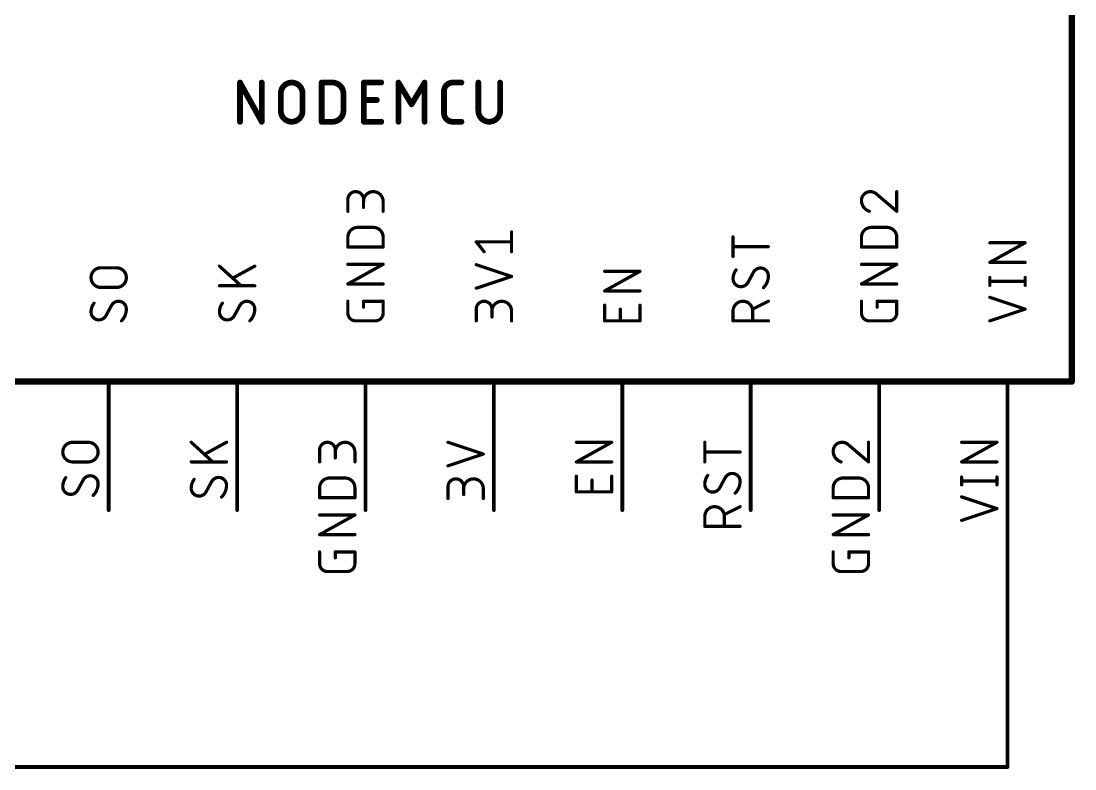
# Model space of a CAD drawing. Extents: x -165 to 95, y -26 to 154.
# Drawn here: x -33.95 to 7.75, y 35.48 to 65.06 of the extents above; entities that cross this region are included whole.
import ezdxf

# ---------------------------------------------------------------- set-up
doc = ezdxf.new("R2010")
doc.units = 0
for name, color, linetype in [('91', 94, 'CONTINUOUS'), ('94', 14, 'CONTINUOUS'), ('95', 250, 'CONTINUOUS')]:
    doc.layers.add(name, color=color, linetype=linetype)

msp = doc.modelspace()

# ---------------------------------------------------------------- linework, layer by layer
at = {"layer": '91', "const_width": 0.1524}
for points in [[(5.08, 35.56), (5.08, 45.72)], [(-55.88, 35.56), (5.08, 35.56)]]:
    msp.add_lwpolyline(points, dxfattribs=at)
at = {"layer": '91', "const_width": 0.0762}
for points in [[(5.1181, 45.72, 1), (5.0419, 45.72)], [(5.0419, 35.56, 1), (5.1181, 35.56)], [(5.08, 35.5219, 1), (5.08, 35.5981)]]:
    msp.add_lwpolyline(points, format="xyb", dxfattribs=at)
at = {"layer": '94'}
for points, const_width in [([(7.62, 50.8), (7.62, 73.66)], 0.254), ([(-25.2857, 61.0743), (-25.2857, 62.6237)], 0.2286), ([(-25.2857, 62.6237), (-24.4249, 61.0743)], 0.2286), ([(-24.4249, 61.0743), (-24.4249, 62.6237)], 0.2286), ([(-22.0552, 61.0743), (-22.0552, 62.6237)], 0.2286), ([(-22.0552, 62.6237), (-21.6249, 62.6237)], 0.2286), ([(-20.384, 61.0743), (-20.384, 62.6237)], 0.2286), ([(-20.384, 62.6237), (-19.6954, 62.6237)], 0.2286), ([(-19.0151, 61.0743), (-19.0151, 62.6237)], 0.2286), ([(-19.0151, 62.6237), (-18.4986, 61.7629)], 0.2286), ([(-18.4986, 61.7629), (-17.9821, 62.6237)], 0.2286), ([(-17.9821, 62.6237), (-17.9821, 61.0743)], 0.2286), ([(-16.8704, 62.6237), (-16.5261, 62.6237)], 0.2286), ([(-15.8549, 62.6237), (-15.8549, 61.5047)], 0.2286), ([(-14.9941, 61.5047), (-14.9941, 62.6237)], 0.2286), ([(-23.6705, 61.5047), (-23.6705, 62.1933)], 0.2286), ([(-22.8097, 62.1933), (-22.8097, 61.5047)], 0.2286), ([(-21.1945, 62.1933), (-21.1945, 61.5047)], 0.2286), ([(-17.2147, 61.4186), (-17.2147, 62.2794)], 0.2286), ([(-20.384, 61.9351), (-19.8676, 61.9351)], 0.2286), ([(-21.6249, 61.0743), (-22.0552, 61.0743)], 0.2286), ([(-19.6954, 61.0743), (-20.384, 61.0743)], 0.2286), ([(-16.5261, 61.0743), (-16.8704, 61.0743)], 0.2286), ([(-68.58, 50.8), (7.62, 50.8)], 0.254), ([(-30.48, 45.72), (-30.48, 50.8)], 0.1524), ([(-25.4, 45.72), (-25.4, 50.8)], 0.1524), ([(-20.32, 45.72), (-20.32, 50.8)], 0.1524), ([(-15.24, 45.72), (-15.24, 50.8)], 0.1524), ([(-10.16, 45.72), (-10.16, 50.8)], 0.1524), ([(-5.08, 45.72), (-5.08, 50.8)], 0.1524), ([(0, 45.72), (0, 50.8)], 0.1524), ([(5.08, 45.72), (5.08, 50.8)], 0.1524)]:
    msp.add_lwpolyline(points, dxfattribs=dict(at, const_width=const_width))
for points, const_width in [([(-25.2357, 62.6515, 1), (-25.3357, 62.5959)], 0.1143), ([(-25.2286, 62.6237, 1), (-25.3429, 62.6237)], 0.1143), ([(-24.3678, 62.6237, 1), (-24.4821, 62.6237)], 0.1143), ([(-22.8097, 62.1933, 1), (-23.6705, 62.1933)], 0.2286), ([(-21.9981, 62.6237, 1), (-22.1124, 62.6237)], 0.1143), ([(-22.0552, 62.6808, 1), (-22.0552, 62.5665)], 0.1143), ([(-21.1945, 62.1933, 0.4142), (-21.6249, 62.6237)], 0.2286), ([(-21.6249, 62.6808, 1), (-21.6249, 62.5665)], 0.1143), ([(-21.6249, 62.5665, 1), (-21.6249, 62.6808)], 0.1143), ([(-20.3269, 62.6237, 1), (-20.4412, 62.6237)], 0.1143), ([(-20.384, 62.6808, 1), (-20.384, 62.5665)], 0.1143), ([(-19.6954, 62.5665, 1), (-19.6954, 62.6808)], 0.1143), ([(-18.9661, 62.6531, 1), (-19.0641, 62.5943)], 0.1143), ([(-18.9579, 62.6237, 1), (-19.0722, 62.6237)], 0.1143), ([(-17.925, 62.6237, 1), (-18.0393, 62.6237)], 0.1143), ([(-17.9331, 62.5943, 1), (-18.0312, 62.6531)], 0.1143), ([(-16.8704, 62.6237, 0.4142), (-17.2147, 62.2794)], 0.2286), ([(-16.8704, 62.6808, 1), (-16.8704, 62.5665)], 0.1143), ([(-16.8704, 62.5666, 1), (-16.8704, 62.6809)], 0.1143), ([(-16.5261, 62.5665, 1), (-16.5261, 62.6808)], 0.1143), ([(-15.7977, 62.6237, 1), (-15.912, 62.6237)], 0.1143), ([(-14.9369, 62.6237, 1), (-15.0512, 62.6237)], 0.1143), ([(-23.6133, 62.1933, 1), (-23.7276, 62.1933)], 0.1143), ([(-23.7276, 62.1933, 1), (-23.6133, 62.1933)], 0.1143), ([(-22.7525, 62.1933, 1), (-22.8668, 62.1933)], 0.1143), ([(-22.8668, 62.1933, 1), (-22.7525, 62.1933)], 0.1143), ([(-21.1373, 62.1933, 1), (-21.2516, 62.1933)], 0.1143), ([(-21.2516, 62.1933, 1), (-21.1373, 62.1933)], 0.1143), ([(-17.1576, 62.2794, 1), (-17.2719, 62.2794)], 0.1143), ([(-17.2719, 62.2794, 1), (-17.1576, 62.2794)], 0.1143), ([(-20.384, 61.9922, 1), (-20.384, 61.8779)], 0.1143), ([(-19.8676, 61.8779, 1), (-19.8676, 61.9922)], 0.1143), ([(-18.5476, 61.7923, 1), (-18.4496, 61.7335)], 0.1143), ([(-18.5476, 61.7335, 1), (-18.4496, 61.7923)], 0.1143), ([(-23.6705, 61.5047, 1), (-22.8097, 61.5047)], 0.2286), ([(-23.6133, 61.5047, 1), (-23.7276, 61.5047)], 0.1143), ([(-23.7276, 61.5047, 1), (-23.6133, 61.5047)], 0.1143), ([(-22.7525, 61.5047, 1), (-22.8668, 61.5047)], 0.1143), ([(-22.8668, 61.5047, 1), (-22.7525, 61.5047)], 0.1143), ([(-21.6249, 61.0743, 0.4142), (-21.1945, 61.5047)], 0.2286), ([(-21.1373, 61.5047, 1), (-21.2516, 61.5047)], 0.1143), ([(-21.2516, 61.5047, 1), (-21.1373, 61.5047)], 0.1143), ([(-17.2147, 61.4186, 0.4142), (-16.8704, 61.0743)], 0.2286), ([(-17.1576, 61.4186, 1), (-17.2719, 61.4186)], 0.1143), ([(-17.2719, 61.4186, 1), (-17.1576, 61.4186)], 0.1143), ([(-15.8549, 61.5047, 1), (-14.9941, 61.5047)], 0.2286), ([(-15.7977, 61.5047, 1), (-15.912, 61.5047)], 0.1143), ([(-15.912, 61.5047, 1), (-15.7977, 61.5047)], 0.1143), ([(-14.9369, 61.5047, 1), (-15.0512, 61.5047)], 0.1143), ([(-15.0512, 61.5047, 1), (-14.9369, 61.5047)], 0.1143), ([(-25.3429, 61.0743, 1), (-25.2286, 61.0743)], 0.1143), ([(-24.4821, 61.0743, 1), (-24.3678, 61.0743)], 0.1143), ([(-24.4749, 61.0465, 1), (-24.375, 61.1021)], 0.1143), ([(-22.1124, 61.0743, 1), (-21.9981, 61.0743)], 0.1143), ([(-22.0552, 61.1315, 1), (-22.0552, 61.0172)], 0.1143), ([(-21.6249, 61.1315, 1), (-21.6249, 61.0172)], 0.1143), ([(-21.6249, 61.0172, 1), (-21.6249, 61.1315)], 0.1143), ([(-20.384, 61.1315, 1), (-20.384, 61.0172)], 0.1143), ([(-20.4412, 61.0743, 1), (-20.3269, 61.0743)], 0.1143), ([(-19.6954, 61.0172, 1), (-19.6954, 61.1315)], 0.1143), ([(-19.0722, 61.0743, 1), (-18.9579, 61.0743)], 0.1143), ([(-18.0393, 61.0743, 1), (-17.925, 61.0743)], 0.1143), ([(-16.8704, 61.1315, 1), (-16.8704, 61.0172)], 0.1143), ([(-16.8704, 61.0172, 1), (-16.8704, 61.1315)], 0.1143), ([(-16.5261, 61.0172, 1), (-16.5261, 61.1315)], 0.1143), ([(-30.4419, 50.8, 1), (-30.5181, 50.8)], 0.0762), ([(-25.3619, 50.8, 1), (-25.4381, 50.8)], 0.0762), ([(-20.2819, 50.8, 1), (-20.3581, 50.8)], 0.0762), ([(-15.2019, 50.8, 1), (-15.2781, 50.8)], 0.0762), ([(-10.1219, 50.8, 1), (-10.1981, 50.8)], 0.0762), ([(-5.0419, 50.8, 1), (-5.1181, 50.8)], 0.0762), ([(0.0381, 50.8, 1), (-0.0381, 50.8)], 0.0762), ([(5.1181, 50.8, 1), (5.0419, 50.8)], 0.0762), ([(7.62, 50.7365, 1), (7.62, 50.8635)], 0.127), ([(7.5565, 50.8, 1), (7.6835, 50.8)], 0.127), ([(-30.5181, 45.72, 1), (-30.4419, 45.72)], 0.0762), ([(-25.4381, 45.72, 1), (-25.3619, 45.72)], 0.0762), ([(-20.3581, 45.72, 1), (-20.2819, 45.72)], 0.0762), ([(-15.2781, 45.72, 1), (-15.2019, 45.72)], 0.0762), ([(-10.1981, 45.72, 1), (-10.1219, 45.72)], 0.0762), ([(-5.1181, 45.72, 1), (-5.0419, 45.72)], 0.0762), ([(-0.0381, 45.72, 1), (0.0381, 45.72)], 0.0762), ([(5.0419, 45.72, 1), (5.1181, 45.72)], 0.0762)]:
    msp.add_lwpolyline(points, format="xyb", dxfattribs=dict(at, const_width=const_width))
at = {"layer": '95'}
for points, const_width in [([(-20.3976, 58.0007, 1), (-21.0185, 58.0007)], 0.127), ([(-19.6215, 57.9231, 1), (-20.3976, 57.9231)], 0.127), ([(-0.3493, 58.3111, 0.4142), (-0.6985, 57.9619)], 0.127), ([(-0.3492, 58.3429, 1), (-0.3493, 58.2794)], 0.0635), ([(-0.0776, 58.1947, 0.2053), (-0.3493, 58.3111)], 0.127), ([(-0.3493, 58.2794, 1), (-0.3493, 58.3429)], 0.0635), ([(0.7303, 58.3111, 1), (0.6667, 58.3111)], 0.0635), ([(-20.9868, 58.0007, 1), (-21.0502, 58.0007)], 0.0635), ([(-21.0502, 58.0007, 1), (-20.9868, 58.0007)], 0.0635), ([(-20.3659, 58.0007, 1), (-20.4294, 58.0007)], 0.0635), ([(-20.4294, 58.0007, 1), (-20.3659, 58.0007)], 0.0635), ([(-20.4294, 57.9231, 1), (-20.3659, 57.9231)], 0.0635), ([(-19.5898, 57.9231, 1), (-19.6532, 57.9231)], 0.0635), ([(-19.6532, 57.9231, 1), (-19.5898, 57.9231)], 0.0635), ([(-0.6985, 57.9619, 0.3252), (-0.3881, 57.535)], 0.127), ([(-0.7303, 57.9619, 1), (-0.6667, 57.9619)], 0.0635), ([(-0.6668, 57.9619, 1), (-0.7302, 57.9619)], 0.0635), ([(-0.057, 58.2189, 1), (-0.0982, 58.1705)], 0.0635), ([(-0.1006, 58.1728, 1), (-0.0546, 58.2166)], 0.0635), ([(-21.0502, 57.535, 1), (-20.9868, 57.535)], 0.0635), ([(-20.4294, 57.6902, 1), (-20.3659, 57.6902)], 0.0635), ([(-19.6532, 57.535, 1), (-19.5898, 57.535)], 0.0635), ([(-0.3978, 57.5048, 1), (-0.3783, 57.5652)], 0.0635), ([(0.6667, 57.535, 1), (0.7303, 57.535)], 0.0635), ([(0.6779, 57.5108, 1), (0.7191, 57.5592)], 0.0635), ([(-20.6304, 56.8966, 0.4142), (-21.0185, 56.5086)], 0.127), ([(-20.6304, 56.9284, 1), (-20.6304, 56.8649)], 0.0635), ([(-20.6304, 56.8649, 1), (-20.6304, 56.9284)], 0.0635), ([(-20.0096, 56.9284, 1), (-20.0096, 56.8649)], 0.0635), ([(-19.6215, 56.5086, 0.4142), (-20.0096, 56.8966)], 0.127), ([(-20.0096, 56.8649, 1), (-20.0096, 56.9284)], 0.0635), ([(-14.5098, 56.7141, 1), (-14.5733, 56.7141)], 0.0635), ([(-0.3104, 56.8966, 0.4142), (-0.6985, 56.5086)], 0.127), ([(-0.3104, 56.9284, 1), (-0.3104, 56.8649)], 0.0635), ([(-0.3104, 56.8649, 1), (-0.3104, 56.9284)], 0.0635), ([(0.3104, 56.9284, 1), (0.3104, 56.8649)], 0.0635), ([(0.6985, 56.5086, 0.4142), (0.3104, 56.8966)], 0.127), ([(0.3104, 56.8649, 1), (0.3104, 56.9284)], 0.0635), ([(-20.9868, 56.5086, 1), (-21.0502, 56.5086)], 0.0635), ([(-21.0502, 56.5086, 1), (-20.9868, 56.5086)], 0.0635), ([(-19.5898, 56.5086, 1), (-19.6532, 56.5086)], 0.0635), ([(-19.6532, 56.5086, 1), (-19.5897, 56.5086)], 0.0635), ([(-15.9137, 56.3459, 1), (-15.9633, 56.3062)], 0.0635), ([(-15.9385, 56.3578, 1), (-15.9385, 56.2943)], 0.0635), ([(-14.5415, 56.2943, 1), (-14.5415, 56.3578)], 0.0635), ([(-5.7468, 56.5227, 1), (-5.8102, 56.5227)], 0.0635), ([(-0.6667, 56.5086, 1), (-0.7303, 56.5086)], 0.0635), ([(-0.7303, 56.5086, 1), (-0.6667, 56.5086)], 0.0635), ([(0.7303, 56.5086, 1), (0.6667, 56.5086)], 0.0635), ([(0.6668, 56.5086, 1), (0.7302, 56.5086)], 0.0635), ([(4.3815, 56.3216, 1), (4.3815, 56.2581)], 0.0635), ([(5.7939, 56.2621, 1), (5.7631, 56.3176)], 0.0635), ([(5.7785, 56.2581, 1), (5.7785, 56.3216)], 0.0635), ([(-21.0185, 56.1523, 1), (-21.0185, 56.0888)], 0.0635), ([(-21.0502, 56.1205, 1), (-20.9868, 56.1205)], 0.0635), ([(-19.6532, 56.1205, 1), (-19.5898, 56.1205)], 0.0635), ([(-19.6215, 56.0888, 1), (-19.6215, 56.1523)], 0.0635), ([(-15.6528, 55.9182, 1), (-15.6033, 55.9578)], 0.0635), ([(-14.5733, 55.938, 1), (-14.5098, 55.938)], 0.0635), ([(-5.7785, 56.1664, 1), (-5.7785, 56.1029)], 0.0635), ([(-4.3815, 56.1029, 1), (-4.3815, 56.1664)], 0.0635), ([(-0.6985, 56.1523, 1), (-0.6985, 56.0888)], 0.0635), ([(-0.7303, 56.1205, 1), (-0.6667, 56.1205)], 0.0635), ([(0.6667, 56.1205, 1), (0.7303, 56.1205)], 0.0635), ([(0.6985, 56.0888, 1), (0.6985, 56.1523)], 0.0635), ([(-21.0185, 55.4683, 1), (-21.0185, 55.4048)], 0.0635), ([(-19.6061, 55.4088, 1), (-19.6369, 55.4643)], 0.0635), ([(-19.6215, 55.4048, 1), (-19.6215, 55.4683)], 0.0635), ([(-15.9285, 55.453, 1), (-15.9485, 55.3928)], 0.0635), ([(-5.8102, 55.7466, 1), (-5.7468, 55.7466)], 0.0635), ([(-0.6985, 55.4683, 1), (-0.6985, 55.4048)], 0.0635), ([(0.7139, 55.4088, 1), (0.6831, 55.4643)], 0.0635), ([(0.6985, 55.4048, 1), (0.6985, 55.4683)], 0.0635), ([(4.3815, 55.5455, 1), (4.3815, 55.482)], 0.0635), ([(4.3661, 55.5415, 1), (4.3969, 55.4859)], 0.0635), ([(5.7785, 55.482, 1), (5.7785, 55.5455)], 0.0635), ([(-30.7904, 55.2996, 1), (-30.7904, 54.5235)], 0.127), ([(-30.7904, 55.3314, 1), (-30.7904, 55.2679)], 0.0635), ([(-30.7904, 55.2679, 1), (-30.7904, 55.3314)], 0.0635), ([(-30.1696, 55.3314, 1), (-30.1696, 55.2679)], 0.0635), ([(-30.1696, 54.5235, 1), (-30.1696, 55.2996)], 0.127), ([(-30.1696, 55.2679, 1), (-30.1696, 55.3314)], 0.0635), ([(-26.0771, 55.3892, 1), (-26.1199, 55.3423)], 0.0635), ([(-24.6863, 55.3379, 1), (-24.7167, 55.3936)], 0.0635), ([(-10.8585, 55.1918, 1), (-10.8585, 55.1283)], 0.0635), ([(-9.4461, 55.1322, 1), (-9.4769, 55.1878)], 0.0635), ([(-9.4615, 55.1283, 1), (-9.4615, 55.1918)], 0.0635), ([(-5.6621, 55.2131, 0.1623), (-5.7785, 54.8639)], 0.127), ([(-5.6367, 55.1941, 1), (-5.6875, 55.2322)], 0.0635), ([(-4.6919, 55.2907, 0.2656), (-4.9636, 55.1355)], 0.127), ([(-4.9909, 55.1516, 1), (-4.9362, 55.1194)], 0.0635), ([(-4.9357, 55.1203, 1), (-4.9915, 55.1507)], 0.0635), ([(-4.6919, 55.3225, 1), (-4.6919, 55.259)], 0.0635), ([(-4.3815, 54.9803, 0.4142), (-4.6919, 55.2907)], 0.127), ([(-4.6919, 55.259, 1), (-4.6919, 55.3225)], 0.0635), ([(-4.5755, 54.5146, 0.2), (-4.3815, 54.9803)], 0.127), ([(-4.3498, 54.9803, 1), (-4.4132, 54.9803)], 0.0635), ([(-26.0985, 54.6214, 1), (-26.0985, 54.5579)], 0.0635), ([(-25.5704, 54.928, 1), (-25.54, 54.8722)], 0.0635), ([(-25.2661, 54.5661, 1), (-25.2234, 54.6131)], 0.0635), ([(-24.7015, 54.5579, 1), (-24.7015, 54.6214)], 0.0635), ([(-21.0185, 54.6922, 1), (-21.0185, 54.6287)], 0.0635), ([(-21.0339, 54.6882, 1), (-21.0031, 54.6327)], 0.0635), ([(-19.6215, 54.6287, 1), (-19.6215, 54.6922)], 0.0635), ([(-14.5315, 54.9271, 1), (-14.5515, 54.9873)], 0.0635), ([(-14.5515, 54.9271, 1), (-14.5315, 54.9873)], 0.0635), ([(-5.7785, 54.8639, 0.4142), (-5.4681, 54.5534)], 0.127), ([(-5.7467, 54.8639, 1), (-5.8102, 54.8639)], 0.0635), ([(-5.8102, 54.8639, 1), (-5.7468, 54.8639)], 0.0635), ([(-5.4681, 54.5534, 0.2656), (-5.1964, 54.7086)], 0.127), ([(-5.2243, 54.7238, 1), (-5.1685, 54.6934)], 0.0635), ([(-5.1691, 54.6925, 1), (-5.2238, 54.7248)], 0.0635), ([(-4.4132, 54.9803, 1), (-4.3498, 54.9803)], 0.0635), ([(-0.6985, 54.6922, 1), (-0.6985, 54.6287)], 0.0635), ([(-0.7139, 54.6882, 1), (-0.6831, 54.6327)], 0.0635), ([(0.6985, 54.6287, 1), (0.6985, 54.6922)], 0.0635), ([(4.3815, 54.7928, 1), (4.3815, 54.7293)], 0.0635), ([(4.4132, 54.9163, 1), (4.3498, 54.9163)], 0.0635), ([(4.3498, 54.6058, 1), (4.4132, 54.6058)], 0.0635), ([(5.8102, 54.9163, 1), (5.7468, 54.9163)], 0.0635), ([(5.7468, 54.6058, 1), (5.8102, 54.6058)], 0.0635), ([(5.7785, 54.7293, 1), (5.7785, 54.7928)], 0.0635), ([(-30.7904, 54.5553, 1), (-30.7904, 54.4918)], 0.0635), ([(-30.7904, 54.4918, 1), (-30.7904, 54.5553)], 0.0635), ([(-30.1696, 54.5553, 1), (-30.1696, 54.4918)], 0.0635), ([(-30.1696, 54.4918, 1), (-30.1696, 54.5553)], 0.0635), ([(-15.9485, 54.5217, 1), (-15.9285, 54.4614)], 0.0635), ([(-10.8585, 54.4156, 1), (-10.8585, 54.3521)], 0.0635), ([(-10.8739, 54.4116, 1), (-10.8431, 54.3561)], 0.0635), ([(-9.4615, 54.3521, 1), (-9.4615, 54.4156)], 0.0635), ([(-5.4681, 54.5852, 1), (-5.4681, 54.5217)], 0.0635), ([(-5.4681, 54.5217, 1), (-5.4681, 54.5852)], 0.0635), ([(-4.5979, 54.5372, 1), (-4.5532, 54.4921)], 0.0635), ([(-31.0621, 53.8988, 0.1623), (-31.1785, 53.5496)], 0.127), ([(-31.0367, 53.8798, 1), (-31.0875, 53.9178)], 0.0635), ([(-30.0919, 53.9764, 0.2656), (-30.3636, 53.8212)], 0.127), ([(-30.3909, 53.8373, 1), (-30.3362, 53.8051)], 0.0635), ([(-30.3357, 53.806, 1), (-30.3915, 53.8364)], 0.0635), ([(-30.0919, 54.0082, 1), (-30.0919, 53.9447)], 0.0635), ([(-29.7815, 53.666, 0.4142), (-30.0919, 53.9764)], 0.127), ([(-30.0919, 53.9447, 1), (-30.0919, 54.0082)], 0.0635), ([(-25.9821, 53.8988, 0.1623), (-26.0985, 53.5496)], 0.127), ([(-25.9567, 53.8798, 1), (-26.0075, 53.9178)], 0.0635), ([(-25.0119, 53.9764, 0.2656), (-25.2836, 53.8212)], 0.127), ([(-25.3109, 53.8373, 1), (-25.2562, 53.8051)], 0.0635), ([(-25.2557, 53.806, 1), (-25.3115, 53.8364)], 0.0635), ([(-25.0119, 54.0082, 1), (-25.0119, 53.9447)], 0.0635), ([(-24.7015, 53.666, 0.4142), (-25.0119, 53.9764)], 0.127), ([(-25.0119, 53.9447, 1), (-25.0119, 54.0082)], 0.0635), ([(-20.9868, 53.9764, 1), (-21.0502, 53.9764)], 0.0635), ([(-20.3976, 54.0082, 1), (-20.3976, 53.9447)], 0.0635), ([(-20.3659, 53.9764, 1), (-20.4294, 53.9764)], 0.0635), ([(-19.5898, 53.9764, 1), (-19.6532, 53.9764)], 0.0635), ([(-19.6215, 53.9447, 1), (-19.6215, 54.0082)], 0.0635), ([(-15.3176, 53.666, 1), (-15.9385, 53.666)], 0.127), ([(-14.5415, 53.5884, 1), (-15.3176, 53.5884)], 0.127), ([(-10.8268, 53.8212, 1), (-10.8903, 53.8212)], 0.0635), ([(-9.4298, 53.8212, 1), (-9.4933, 53.8212)], 0.0635), ([(-5.0024, 53.5884, 1), (-5.7785, 53.5884)], 0.127), ([(-4.3673, 53.948, 1), (-4.3957, 54.0048)], 0.0635), ([(-0.6667, 53.9764, 1), (-0.7303, 53.9764)], 0.0635), ([(-0.0776, 54.0082, 1), (-0.0776, 53.9447)], 0.0635), ([(-0.0459, 53.9764, 1), (-0.1094, 53.9764)], 0.0635), ([(0.7303, 53.9764, 1), (0.6667, 53.9764)], 0.0635), ([(0.6985, 53.9447, 1), (0.6985, 54.0082)], 0.0635), ([(4.3915, 54.1618, 1), (4.3715, 54.1015)], 0.0635), ([(-31.1785, 53.5496, 0.4142), (-30.8681, 53.2391)], 0.127), ([(-31.2102, 53.5496, 1), (-31.1468, 53.5495)], 0.0635), ([(-31.1467, 53.5495, 1), (-31.2102, 53.5496)], 0.0635), ([(-30.8681, 53.2391, 0.2656), (-30.5964, 53.3943)], 0.127), ([(-30.6243, 53.4095, 1), (-30.5685, 53.3791)], 0.0635), ([(-30.5691, 53.3782, 1), (-30.6238, 53.4104)], 0.0635), ([(-29.9755, 53.2003, 0.2), (-29.7815, 53.666)], 0.127), ([(-29.8133, 53.666, 1), (-29.7498, 53.666)], 0.0635), ([(-29.7498, 53.666, 1), (-29.8132, 53.666)], 0.0635), ([(-26.0985, 53.5496, 0.4142), (-25.7881, 53.2391)], 0.127), ([(-26.1302, 53.5496, 1), (-26.0668, 53.5495)], 0.0635), ([(-26.0667, 53.5495, 1), (-26.1302, 53.5496)], 0.0635), ([(-25.7881, 53.2391, 0.2656), (-25.5164, 53.3943)], 0.127), ([(-25.5443, 53.4095, 1), (-25.4885, 53.3791)], 0.0635), ([(-25.4891, 53.3782, 1), (-25.5438, 53.4104)], 0.0635), ([(-24.8955, 53.2003, 0.2), (-24.7015, 53.666)], 0.127), ([(-24.7333, 53.666, 1), (-24.6698, 53.666)], 0.0635), ([(-24.6698, 53.666, 1), (-24.7332, 53.666)], 0.0635), ([(-21.0185, 53.5107, 0.4142), (-20.7081, 53.2003)], 0.127), ([(-20.9868, 53.5107, 1), (-21.0502, 53.5107)], 0.0635), ([(-21.0502, 53.5107, 1), (-20.9868, 53.5107)], 0.0635), ([(-20.4294, 53.7436, 1), (-20.3659, 53.7436)], 0.0635), ([(-19.9319, 53.2003, 0.4142), (-19.6215, 53.5107)], 0.127), ([(-19.5898, 53.5107, 1), (-19.6532, 53.5107)], 0.0635), ([(-19.6532, 53.5107, 1), (-19.5898, 53.5107)], 0.0635), ([(-15.9068, 53.666, 1), (-15.9703, 53.666)], 0.0635), ([(-15.9703, 53.666, 1), (-15.9068, 53.666)], 0.0635), ([(-15.2859, 53.666, 1), (-15.3494, 53.666)], 0.0635), ([(-15.3494, 53.666, 1), (-15.2859, 53.666)], 0.0635), ([(-15.3494, 53.5884, 1), (-15.2859, 53.5884)], 0.0635), ([(-15.3494, 53.3555, 1), (-15.2859, 53.3555)], 0.0635), ([(-14.5098, 53.5884, 1), (-14.5733, 53.5884)], 0.0635), ([(-14.5733, 53.5884, 1), (-14.5098, 53.5884)], 0.0635), ([(-10.2059, 53.666, 1), (-10.2694, 53.666)], 0.0635), ([(-5.7468, 53.5884, 1), (-5.8102, 53.5884)], 0.0635), ([(-5.8102, 53.5884, 1), (-5.7468, 53.5884)], 0.0635), ([(-5.0166, 53.6944, 1), (-4.9882, 53.6376)], 0.0635), ([(-4.9706, 53.5884, 1), (-5.0341, 53.5884)], 0.0635), ([(-5.0341, 53.5884, 1), (-4.9706, 53.5884)], 0.0635), ([(-0.6985, 53.5107, 0.4142), (-0.3881, 53.2003)], 0.127), ([(-0.7303, 53.5107, 1), (-0.6667, 53.5107)], 0.0635), ([(-0.6668, 53.5107, 1), (-0.7302, 53.5107)], 0.0635), ([(-0.1094, 53.7436, 1), (-0.0459, 53.7436)], 0.0635), ([(0.3881, 53.2003, 0.4142), (0.6985, 53.5107)], 0.127), ([(0.7303, 53.5107, 1), (0.6667, 53.5107)], 0.0635), ([(0.6667, 53.5107, 1), (0.7303, 53.5107)], 0.0635), ([(5.7885, 53.6358, 1), (5.7685, 53.6961)], 0.0635), ([(5.7685, 53.6358, 1), (5.7885, 53.6961)], 0.0635), ([(-30.8681, 53.2709, 1), (-30.8681, 53.2074)], 0.0635), ([(-30.8681, 53.2074, 1), (-30.8681, 53.2709)], 0.0635), ([(-29.9979, 53.2228, 1), (-29.9532, 53.1778)], 0.0635), ([(-25.7881, 53.2709, 1), (-25.7881, 53.2074)], 0.0635), ([(-25.7881, 53.2074, 1), (-25.7881, 53.2709)], 0.0635), ([(-24.9179, 53.2228, 1), (-24.8732, 53.1778)], 0.0635), ([(-20.7081, 53.2321, 1), (-20.7081, 53.1686)], 0.0635), ([(-20.7081, 53.1686, 1), (-20.7081, 53.2321)], 0.0635), ([(-19.9319, 53.2321, 1), (-19.9319, 53.1686)], 0.0635), ([(-19.9319, 53.1686, 1), (-19.9319, 53.2321)], 0.0635), ([(-15.9703, 53.2003, 1), (-15.9068, 53.2003)], 0.0635), ([(-14.5733, 53.2003, 1), (-14.5098, 53.2003)], 0.0635), ([(-10.8903, 53.2003, 1), (-10.8268, 53.2003)], 0.0635), ([(-10.8585, 53.2321, 1), (-10.8585, 53.1686)], 0.0635), ([(-10.2694, 53.2003, 1), (-10.2059, 53.2003)], 0.0635), ([(-9.4933, 53.2003, 1), (-9.4298, 53.2003)], 0.0635), ([(-9.4615, 53.1686, 1), (-9.4615, 53.2321)], 0.0635), ([(-5.7785, 53.2321, 1), (-5.7785, 53.1686)], 0.0635), ([(-5.8102, 53.2003, 1), (-5.7468, 53.2003)], 0.0635), ([(-5.0341, 53.2003, 1), (-4.9706, 53.2003)], 0.0635), ([(-4.3815, 53.1686, 1), (-4.3815, 53.2321)], 0.0635), ([(-0.3881, 53.2321, 1), (-0.3881, 53.1686)], 0.0635), ([(-0.3881, 53.1686, 1), (-0.3881, 53.2321)], 0.0635), ([(0.3881, 53.2321, 1), (0.3881, 53.1686)], 0.0635), ([(0.3881, 53.1686, 1), (0.3881, 53.2321)], 0.0635), ([(4.3715, 53.2304, 1), (4.3915, 53.1702)], 0.0635), ([(-31.908, 48.3997, 1), (-31.908, 47.6236)], 0.127), ([(-31.908, 48.4315, 1), (-31.908, 48.368)], 0.0635), ([(-31.908, 48.3679, 1), (-31.908, 48.4314)], 0.0635), ([(-31.2872, 48.4315, 1), (-31.2872, 48.368)], 0.0635), ([(-31.2872, 47.6236, 1), (-31.2872, 48.3997)], 0.127), ([(-31.2872, 48.368, 1), (-31.2872, 48.4315)], 0.0635), ([(-27.1947, 48.4232, 1), (-27.2375, 48.3762)], 0.0635), ([(-25.8039, 48.3718, 1), (-25.8343, 48.4276)], 0.0635), ([(-21.5152, 48.0893, 1), (-22.1361, 48.0893)], 0.127), ([(-20.7391, 48.0116, 1), (-21.5152, 48.0116)], 0.127), ([(-17.0461, 48.4298, 1), (-17.0661, 48.3696)], 0.0635), ([(-11.9761, 48.4315, 1), (-11.9761, 48.368)], 0.0635), ([(-10.5637, 48.3719, 1), (-10.5945, 48.4275)], 0.0635), ([(-10.5791, 48.368, 1), (-10.5791, 48.4315)], 0.0635), ([(-6.8644, 48.3997, 1), (-6.9279, 48.3997)], 0.0635), ([(-1.4668, 48.3997, 0.4142), (-1.8161, 48.0505)], 0.127), ([(-1.1952, 48.2833, 0.2053), (-1.4668, 48.3997)], 0.127), ([(-1.4668, 48.4314, 1), (-1.4669, 48.368)], 0.0635), ([(-1.4668, 48.368, 1), (-1.4668, 48.4315)], 0.0635), ([(-0.3874, 48.3997, 1), (-0.4509, 48.3997)], 0.0635), ([(3.2639, 48.4315, 1), (3.2639, 48.368)], 0.0635), ([(4.6763, 48.3719, 1), (4.6455, 48.4275)], 0.0635), ([(4.6609, 48.368, 1), (4.6609, 48.4315)], 0.0635), ([(-26.688, 47.9619, 1), (-26.6576, 47.9062)], 0.0635), ([(-22.1044, 48.0893, 1), (-22.1679, 48.0893)], 0.0635), ([(-22.1679, 48.0893, 1), (-22.1044, 48.0893)], 0.0635), ([(-21.4835, 48.0893, 1), (-21.547, 48.0893)], 0.0635), ([(-21.547, 48.0893, 1), (-21.4835, 48.0893)], 0.0635), ([(-21.547, 48.0116, 1), (-21.4835, 48.0116)], 0.0635), ([(-20.7074, 48.0116, 1), (-20.7708, 48.0116)], 0.0635), ([(-20.7708, 48.0116, 1), (-20.7074, 48.0116)], 0.0635), ([(-15.6491, 47.9039, 1), (-15.6691, 47.9642)], 0.0635), ([(-15.6691, 47.9039, 1), (-15.6491, 47.9642)], 0.0635), ([(-6.8961, 48.0434, 1), (-6.8961, 47.9799)], 0.0635), ([(-5.4991, 47.9799, 1), (-5.4991, 48.0434)], 0.0635), ([(-1.8161, 48.0505, 0.3252), (-1.5057, 47.6236)], 0.127), ([(-1.7844, 48.0505, 1), (-1.8478, 48.0504)], 0.0635), ([(-1.8478, 48.0505, 1), (-1.7844, 48.0505)], 0.0635), ([(-1.1746, 48.3075, 1), (-1.2158, 48.2591)], 0.0635), ([(-1.2182, 48.2614, 1), (-1.1722, 48.3052)], 0.0635), ([(-31.908, 47.6553, 1), (-31.908, 47.5918)], 0.0635), ([(-31.908, 47.5918, 1), (-31.908, 47.6553)], 0.0635), ([(-31.2872, 47.6553, 1), (-31.2872, 47.5918)], 0.0635), ([(-31.2872, 47.5918, 1), (-31.2872, 47.6553)], 0.0635), ([(-27.2161, 47.6553, 1), (-27.2161, 47.5918)], 0.0635), ([(-26.3837, 47.6001, 1), (-26.341, 47.6471)], 0.0635), ([(-25.8191, 47.5918, 1), (-25.8191, 47.6553)], 0.0635), ([(-22.1679, 47.6236, 1), (-22.1044, 47.6236)], 0.0635), ([(-21.547, 47.7788, 1), (-21.4835, 47.7788)], 0.0635), ([(-20.7708, 47.6236, 1), (-20.7074, 47.6236)], 0.0635), ([(-11.9761, 47.6553, 1), (-11.9761, 47.5918)], 0.0635), ([(-11.9915, 47.6513, 1), (-11.9607, 47.5958)], 0.0635), ([(-10.5791, 47.5918, 1), (-10.5791, 47.6553)], 0.0635), ([(-6.9279, 47.6236, 1), (-6.8644, 47.6236)], 0.0635), ([(-1.5154, 47.5934, 1), (-1.4959, 47.6538)], 0.0635), ([(-0.4509, 47.6236, 1), (-0.3874, 47.6236)], 0.0635), ([(-0.4397, 47.5994, 1), (-0.3985, 47.6478)], 0.0635), ([(3.2639, 47.6553, 1), (3.2639, 47.5918)], 0.0635), ([(3.2485, 47.6513, 1), (3.2793, 47.5958)], 0.0635), ([(4.6609, 47.5918, 1), (4.6609, 47.6553)], 0.0635), ([(-31.2095, 47.0765, 0.2656), (-31.4812, 46.9213)], 0.127), ([(-30.8991, 46.766, 0.4142), (-31.2095, 47.0765)], 0.127), ([(-31.2095, 47.1082, 1), (-31.2095, 47.0447)], 0.0635), ([(-31.2095, 47.0447, 1), (-31.2095, 47.1082)], 0.0635), ([(-17.0661, 47.4985, 1), (-17.0461, 47.4382)], 0.0635), ([(-11.9444, 47.0609, 1), (-12.0079, 47.0609)], 0.0635), ([(-10.5473, 47.0609, 1), (-10.6109, 47.0609)], 0.0635), ([(-6.7797, 47.0901, 0.1623), (-6.8961, 46.7409)], 0.127), ([(-6.7543, 47.0711, 1), (-6.8051, 47.1092)], 0.0635), ([(-5.8095, 47.1677, 0.2656), (-6.0812, 47.0125)], 0.127), ([(-5.8095, 47.1995, 1), (-5.8095, 47.136)], 0.0635), ([(-5.4991, 46.8573, 0.4142), (-5.8095, 47.1677)], 0.127), ([(-5.8095, 47.136, 1), (-5.8095, 47.1995)], 0.0635), ([(-32.1797, 46.9989, 0.1623), (-32.2961, 46.6496)], 0.127), ([(-32.2961, 46.6496, 0.4142), (-31.9857, 46.3392)], 0.127), ([(-32.2643, 46.6496, 1), (-32.3278, 46.6496)], 0.0635), ([(-32.1543, 46.9798, 1), (-32.2051, 47.0179)], 0.0635), ([(-31.5085, 46.9374, 1), (-31.4538, 46.9051)], 0.0635), ([(-31.4533, 46.906, 1), (-31.5091, 46.9365)], 0.0635), ([(-31.0931, 46.3004, 0.2), (-30.8991, 46.766)], 0.127), ([(-30.8674, 46.766, 1), (-30.9308, 46.766)], 0.0635), ([(-30.9308, 46.766, 1), (-30.8674, 46.766)], 0.0635), ([(-27.0997, 46.9328, 0.1623), (-27.2161, 46.5835)], 0.127), ([(-27.0743, 46.9137, 1), (-27.1251, 46.9518)], 0.0635), ([(-26.1295, 47.0104, 0.2656), (-26.4012, 46.8551)], 0.127), ([(-26.4285, 46.8713, 1), (-26.3738, 46.839)], 0.0635), ([(-26.3733, 46.8399, 1), (-26.4291, 46.8703)], 0.0635), ([(-25.8191, 46.6999, 0.4142), (-26.1295, 47.0104)], 0.127), ([(-26.1295, 47.0421, 1), (-26.1295, 46.9786)], 0.0635), ([(-26.1295, 46.9786, 1), (-26.1295, 47.0421)], 0.0635), ([(-26.0131, 46.2343, 0.2), (-25.8191, 46.6999)], 0.127), ([(-25.8509, 46.6999, 1), (-25.7874, 46.6999)], 0.0635), ([(-25.7874, 46.6999, 1), (-25.8508, 46.6999)], 0.0635), ([(-21.748, 46.9852, 0.4142), (-22.1361, 46.5972)], 0.127), ([(-21.748, 47.017, 1), (-21.748, 46.9535)], 0.0635), ([(-21.748, 46.9535, 1), (-21.748, 47.017)], 0.0635), ([(-21.1272, 47.017, 1), (-21.1272, 46.9535)], 0.0635), ([(-20.7391, 46.5972, 0.4142), (-21.1272, 46.9852)], 0.127), ([(-21.1272, 46.9535, 1), (-21.1272, 47.017)], 0.0635), ([(-16.4352, 46.6428, 1), (-17.0561, 46.6428)], 0.127), ([(-17.0244, 46.6428, 1), (-17.0878, 46.6428)], 0.0635), ([(-15.6591, 46.5652, 1), (-16.4352, 46.5652)], 0.127), ([(-16.4035, 46.6428, 1), (-16.467, 46.6428)], 0.0635), ([(-11.3235, 46.9057, 1), (-11.387, 46.9057)], 0.0635), ([(-6.8961, 46.7409, 0.4142), (-6.5857, 46.4304)], 0.127), ([(-6.8643, 46.7409, 1), (-6.9278, 46.7409)], 0.0635), ([(-6.9278, 46.7409, 1), (-6.8644, 46.7409)], 0.0635), ([(-6.1085, 47.0286, 1), (-6.0538, 46.9964)], 0.0635), ([(-6.0533, 46.9973, 1), (-6.1091, 47.0277)], 0.0635), ([(-5.6931, 46.3916, 0.2), (-5.4991, 46.8573)], 0.127), ([(-5.5309, 46.8573, 1), (-5.4674, 46.8573)], 0.0635), ([(-5.4674, 46.8573, 1), (-5.5308, 46.8573)], 0.0635), ([(-1.428, 46.9852, 0.4142), (-1.8161, 46.5972)], 0.127), ([(-1.428, 47.017, 1), (-1.428, 46.9535)], 0.0635), ([(-1.428, 46.9535, 1), (-1.428, 47.017)], 0.0635), ([(-0.8072, 47.017, 1), (-0.8072, 46.9535)], 0.0635), ([(-0.4191, 46.5972, 0.4142), (-0.8072, 46.9852)], 0.127), ([(-0.8072, 46.9535, 1), (-0.8072, 47.017)], 0.0635), ([(3.2957, 47.0262, 1), (3.2321, 47.0262)], 0.0635), ([(3.2321, 46.7157, 1), (3.2957, 46.7157)], 0.0635), ([(3.2639, 46.9027, 1), (3.2639, 46.8392)], 0.0635), ([(4.6926, 47.0262, 1), (4.6292, 47.0262)], 0.0635), ([(4.6292, 46.7157, 1), (4.6926, 46.7157)], 0.0635), ([(4.6609, 46.8392, 1), (4.6609, 46.9027)], 0.0635), ([(-32.3278, 46.6496, 1), (-32.2644, 46.6496)], 0.0635), ([(-31.9857, 46.3392, 0.2656), (-31.714, 46.4944)], 0.127), ([(-31.9857, 46.3709, 1), (-31.9857, 46.3074)], 0.0635), ([(-31.9857, 46.3074, 1), (-31.9857, 46.3709)], 0.0635), ([(-31.7419, 46.5096, 1), (-31.6861, 46.4792)], 0.0635), ([(-31.6867, 46.4783, 1), (-31.7414, 46.5105)], 0.0635), ([(-31.1155, 46.3229, 1), (-31.0708, 46.2778)], 0.0635), ([(-27.2161, 46.5835, 0.4142), (-26.9057, 46.2731)], 0.127), ([(-27.1843, 46.5835, 1), (-27.2478, 46.5835)], 0.0635), ([(-27.2478, 46.5835, 1), (-27.1844, 46.5835)], 0.0635), ([(-26.9057, 46.2731, 0.2656), (-26.634, 46.4283)], 0.127), ([(-26.9057, 46.3048, 1), (-26.9057, 46.2413)], 0.0635), ([(-26.9057, 46.2413, 1), (-26.9057, 46.3048)], 0.0635), ([(-26.6619, 46.4435, 1), (-26.6061, 46.4131)], 0.0635), ([(-26.6067, 46.4122, 1), (-26.6614, 46.4444)], 0.0635), ([(-26.0355, 46.2568, 1), (-25.9908, 46.2117)], 0.0635), ([(-22.1044, 46.5972, 1), (-22.1679, 46.5972)], 0.0635), ([(-22.1679, 46.5972, 1), (-22.1044, 46.5972)], 0.0635), ([(-20.7074, 46.5972, 1), (-20.7708, 46.5972)], 0.0635), ([(-20.7708, 46.5972, 1), (-20.7073, 46.5972)], 0.0635), ([(-17.0878, 46.6428, 1), (-17.0244, 46.6428)], 0.0635), ([(-16.467, 46.6428, 1), (-16.4035, 46.6428)], 0.0635), ([(-16.467, 46.5652, 1), (-16.4035, 46.5652)], 0.0635), ([(-16.467, 46.3324, 1), (-16.4035, 46.3324)], 0.0635), ([(-15.6273, 46.5652, 1), (-15.6909, 46.5652)], 0.0635), ([(-15.6909, 46.5652, 1), (-15.6273, 46.5652)], 0.0635), ([(-11.9761, 46.4717, 1), (-11.9761, 46.4082)], 0.0635), ([(-12.0079, 46.44, 1), (-11.9444, 46.44)], 0.0635), ([(-11.387, 46.44, 1), (-11.3235, 46.44)], 0.0635), ([(-10.6109, 46.44, 1), (-10.5473, 46.44)], 0.0635), ([(-10.5791, 46.4082, 1), (-10.5791, 46.4717)], 0.0635), ([(-6.5857, 46.4304, 0.2656), (-6.314, 46.5857)], 0.127), ([(-6.5857, 46.4622, 1), (-6.5857, 46.3987)], 0.0635), ([(-6.5857, 46.3987, 1), (-6.5857, 46.4622)], 0.0635), ([(-6.3419, 46.6009, 1), (-6.2861, 46.5704)], 0.0635), ([(-6.2867, 46.5695, 1), (-6.3414, 46.6018)], 0.0635), ([(-5.7155, 46.4142, 1), (-5.6708, 46.3691)], 0.0635), ([(-1.7844, 46.5972, 1), (-1.8478, 46.5972)], 0.0635), ([(-1.8478, 46.5972, 1), (-1.7844, 46.5972)], 0.0635), ([(-0.3874, 46.5972, 1), (-0.4509, 46.5972)], 0.0635), ([(-0.4508, 46.5972, 1), (-0.3873, 46.5972)], 0.0635), ([(3.2739, 46.2716, 1), (3.2539, 46.2114)], 0.0635), ([(-22.1679, 46.2091, 1), (-22.1044, 46.2091)], 0.0635), ([(-22.1361, 46.2409, 1), (-22.1361, 46.1774)], 0.0635), ([(-20.7708, 46.2091, 1), (-20.7074, 46.2091)], 0.0635), ([(-20.7391, 46.1774, 1), (-20.7391, 46.2409)], 0.0635), ([(-17.0878, 46.1771, 1), (-17.0244, 46.1771)], 0.0635), ([(-15.6909, 46.1771, 1), (-15.6273, 46.1771)], 0.0635), ([(-6.12, 45.4654, 1), (-6.8961, 45.4654)], 0.127), ([(-5.4849, 45.825, 1), (-5.5133, 45.8818)], 0.0635), ([(-1.8161, 46.2409, 1), (-1.8161, 46.1774)], 0.0635), ([(-1.8478, 46.2091, 1), (-1.7844, 46.2091)], 0.0635), ([(-0.4509, 46.2091, 1), (-0.3874, 46.2091)], 0.0635), ([(-0.4191, 46.1774, 1), (-0.4191, 46.2409)], 0.0635), ([(-22.1361, 45.5569, 1), (-22.1361, 45.4934)], 0.0635), ([(-20.7237, 45.4974, 1), (-20.7545, 45.5529)], 0.0635), ([(-20.7391, 45.4934, 1), (-20.7391, 45.5569)], 0.0635), ([(-6.8644, 45.4654, 1), (-6.9279, 45.4654)], 0.0635), ([(-6.9279, 45.4654, 1), (-6.8644, 45.4654)], 0.0635), ([(-6.1342, 45.5714, 1), (-6.1058, 45.5146)], 0.0635), ([(-6.0882, 45.4654, 1), (-6.1517, 45.4654)], 0.0635), ([(-6.1517, 45.4654, 1), (-6.0882, 45.4654)], 0.0635), ([(-1.8161, 45.5569, 1), (-1.8161, 45.4934)], 0.0635), ([(-0.4037, 45.4974, 1), (-0.4345, 45.5529)], 0.0635), ([(-0.4191, 45.4934, 1), (-0.4191, 45.5569)], 0.0635), ([(4.6709, 45.7457, 1), (4.6509, 45.806)], 0.0635), ([(4.6509, 45.7457, 1), (4.6709, 45.806)], 0.0635), ([(-6.9279, 45.0773, 1), (-6.8644, 45.0773)], 0.0635), ([(-6.8961, 45.1091, 1), (-6.8961, 45.0456)], 0.0635), ([(-6.1517, 45.0773, 1), (-6.0882, 45.0773)], 0.0635), ([(-5.4991, 45.0456, 1), (-5.4991, 45.1091)], 0.0635), ([(3.2539, 45.3403, 1), (3.2739, 45.2801)], 0.0635), ([(-22.1361, 44.7808, 1), (-22.1361, 44.7172)], 0.0635), ([(-22.1515, 44.7768, 1), (-22.1207, 44.7212)], 0.0635), ([(-20.7391, 44.7172, 1), (-20.7391, 44.7808)], 0.0635), ([(-1.8161, 44.7808, 1), (-1.8161, 44.7172)], 0.0635), ([(-1.8315, 44.7768, 1), (-1.8007, 44.7212)], 0.0635), ([(-0.4191, 44.7172, 1), (-0.4191, 44.7808)], 0.0635), ([(-22.1044, 44.065, 1), (-22.1679, 44.065)], 0.0635), ([(-21.4835, 44.065, 1), (-21.547, 44.065)], 0.0635), ([(-21.547, 43.8322, 1), (-21.4835, 43.8322)], 0.0635), ([(-21.5152, 44.0968, 1), (-21.5152, 44.0333)], 0.0635), ([(-20.7074, 44.065, 1), (-20.7708, 44.065)], 0.0635), ([(-20.7391, 44.0333, 1), (-20.7391, 44.0968)], 0.0635), ([(-1.7844, 44.065, 1), (-1.8478, 44.065)], 0.0635), ([(-1.1635, 44.065, 1), (-1.227, 44.065)], 0.0635), ([(-1.227, 43.8322, 1), (-1.1635, 43.8322)], 0.0635), ([(-1.1952, 44.0968, 1), (-1.1952, 44.0333)], 0.0635), ([(-0.3874, 44.065, 1), (-0.4509, 44.065)], 0.0635), ([(-0.4191, 44.0333, 1), (-0.4191, 44.0968)], 0.0635), ([(-22.1679, 43.5993, 1), (-22.1044, 43.5993)], 0.0635), ([(-22.1361, 43.5993, 0.4142), (-21.8257, 43.2889)], 0.127), ([(-22.1044, 43.5993, 1), (-22.1678, 43.5993)], 0.0635), ([(-21.0495, 43.2889, 0.4142), (-20.7391, 43.5993)], 0.127), ([(-20.7074, 43.5993, 1), (-20.7708, 43.5993)], 0.0635), ([(-20.7708, 43.5993, 1), (-20.7074, 43.5993)], 0.0635), ([(-1.8161, 43.5993, 0.4142), (-1.5057, 43.2889)], 0.127), ([(-1.7844, 43.5993, 1), (-1.8478, 43.5993)], 0.0635), ([(-1.8478, 43.5993, 1), (-1.7844, 43.5993)], 0.0635), ([(-0.7295, 43.2889, 0.4142), (-0.4191, 43.5993)], 0.127), ([(-0.3874, 43.5993, 1), (-0.4509, 43.5993)], 0.0635), ([(-0.4509, 43.5993, 1), (-0.3874, 43.5993)], 0.0635), ([(-21.8257, 43.3206, 1), (-21.8257, 43.2571)], 0.0635), ([(-21.8257, 43.2571, 1), (-21.8257, 43.3206)], 0.0635), ([(-21.0495, 43.3206, 1), (-21.0495, 43.2571)], 0.0635), ([(-21.0495, 43.2571, 1), (-21.0495, 43.3206)], 0.0635), ([(-1.5057, 43.3206, 1), (-1.5057, 43.2571)], 0.0635), ([(-1.5057, 43.2571, 1), (-1.5057, 43.3206)], 0.0635), ([(-0.7295, 43.3206, 1), (-0.7295, 43.2571)], 0.0635), ([(-0.7295, 43.2571, 1), (-0.7295, 43.3206)], 0.0635)]:
    msp.add_lwpolyline(points, format="xyb", dxfattribs=dict(at, const_width=const_width))
at = {"layer": '95', "const_width": 0.127}
for points in [[(0.6985, 57.535), (0.6985, 58.3111)], [(-21.0185, 57.535), (-21.0185, 58.0007)], [(-20.3976, 58.0007), (-20.3976, 57.6902)], [(-19.6215, 57.535), (-19.6215, 57.9231)], [(-0.0776, 58.1947), (0.6985, 57.535)], [(-20.6304, 56.8966), (-20.0096, 56.8966)], [(-14.5415, 55.938), (-14.5415, 56.7141)], [(-0.3104, 56.8966), (0.3104, 56.8966)], [(-21.0185, 56.1205), (-21.0185, 56.5086)], [(-19.6215, 56.5086), (-19.6215, 56.1205)], [(-15.6281, 55.938), (-15.9385, 56.3261)], [(-15.9385, 56.3261), (-14.5415, 56.3261)], [(-5.7785, 55.7466), (-5.7785, 56.5227)], [(-0.6985, 56.1205), (-0.6985, 56.5086)], [(0.6985, 56.5086), (0.6985, 56.1205)], [(4.3815, 55.5137), (5.7785, 56.2898)], [(5.7785, 56.2898), (4.3815, 56.2898)], [(-19.6215, 56.1205), (-21.0185, 56.1205)], [(-4.3815, 56.1346), (-5.7785, 56.1346)], [(0.6985, 56.1205), (-0.6985, 56.1205)], [(-21.0185, 54.6604), (-19.6215, 55.4365)], [(-19.6215, 55.4365), (-21.0185, 55.4365)], [(-14.5415, 54.9572), (-15.9385, 55.4229)], [(-0.6985, 54.6604), (0.6985, 55.4365)], [(0.6985, 55.4365), (-0.6985, 55.4365)], [(5.7785, 55.5137), (4.3815, 55.5137)], [(-30.7904, 55.2996), (-30.1696, 55.2996)], [(-26.0985, 55.3658), (-25.2448, 54.5896)], [(-24.7015, 55.3658), (-25.5552, 54.9001)], [(-10.8585, 54.3839), (-9.4615, 55.16)], [(-9.4615, 55.16), (-10.8585, 55.16)], [(-4.9636, 55.1355), (-5.1964, 54.7086)], [(-24.7015, 54.5896), (-26.0985, 54.5896)], [(-19.6215, 54.6604), (-21.0185, 54.6604)], [(-15.9385, 54.4915), (-14.5415, 54.9572)], [(0.6985, 54.6604), (-0.6985, 54.6604)], [(4.3815, 54.6058), (4.3815, 54.9163)], [(4.3815, 54.761), (5.7785, 54.761)], [(5.7785, 54.6058), (5.7785, 54.9163)], [(-30.1696, 54.5235), (-30.7904, 54.5235)], [(-9.4615, 54.3839), (-10.8585, 54.3839)], [(-30.3636, 53.8212), (-30.5964, 53.3943)], [(-25.2836, 53.8212), (-25.5164, 53.3943)], [(-21.0185, 53.5107), (-21.0185, 53.9764)], [(-20.3976, 53.7436), (-20.3976, 53.9764)], [(-20.3976, 53.9764), (-19.6215, 53.9764)], [(-19.6215, 53.9764), (-19.6215, 53.5107)], [(-10.8585, 53.2003), (-10.8585, 53.8212)], [(-9.4615, 53.8212), (-9.4615, 53.2003)], [(-4.3815, 53.9764), (-5.0024, 53.666)], [(-0.6985, 53.5107), (-0.6985, 53.9764)], [(-0.0776, 53.7436), (-0.0776, 53.9764)], [(-0.0776, 53.9764), (0.6985, 53.9764)], [(0.6985, 53.9764), (0.6985, 53.5107)], [(5.7785, 53.666), (4.3815, 54.1316)], [(-15.9385, 53.2003), (-15.9385, 53.666)], [(-15.3176, 53.666), (-15.3176, 53.3555)], [(-14.5415, 53.2003), (-14.5415, 53.5884)], [(-10.2376, 53.2003), (-10.2376, 53.666)], [(-5.7785, 53.2003), (-5.7785, 53.5884)], [(-5.0024, 53.5884), (-5.0024, 53.2003)], [(4.3815, 53.2003), (5.7785, 53.666)], [(-19.9319, 53.2003), (-20.7081, 53.2003)], [(-9.4615, 53.2003), (-10.8585, 53.2003)], [(-4.3815, 53.2003), (-5.7785, 53.2003)], [(0.3881, 53.2003), (-0.3881, 53.2003)], [(-31.908, 48.3997), (-31.2872, 48.3997)], [(-27.2161, 48.3997), (-26.3624, 47.6236)], [(-25.8191, 48.3997), (-26.6728, 47.934)], [(-15.6591, 47.934), (-17.0561, 48.3997)], [(-11.9761, 47.6236), (-10.5791, 48.3997)], [(-10.5791, 48.3997), (-11.9761, 48.3997)], [(-6.8961, 47.6236), (-6.8961, 48.3997)], [(-0.4191, 47.6236), (-0.4191, 48.3997)], [(3.2639, 47.6236), (4.6609, 48.3997)], [(4.6609, 48.3997), (3.2639, 48.3997)], [(-22.1361, 47.6236), (-22.1361, 48.0893)], [(-21.5152, 48.0893), (-21.5152, 47.7788)], [(-20.7391, 47.6236), (-20.7391, 48.0116)], [(-17.0561, 47.4684), (-15.6591, 47.934)], [(-5.4991, 48.0116), (-6.8961, 48.0116)], [(-1.1952, 48.2833), (-0.4191, 47.6236)], [(-31.2872, 47.6236), (-31.908, 47.6236)], [(-25.8191, 47.6236), (-27.2161, 47.6236)], [(-10.5791, 47.6236), (-11.9761, 47.6236)], [(4.6609, 47.6236), (3.2639, 47.6236)], [(-11.9761, 46.44), (-11.9761, 47.0609)], [(-10.5791, 47.0609), (-10.5791, 46.44)], [(-31.4812, 46.9213), (-31.714, 46.4944)], [(-26.4012, 46.8551), (-26.634, 46.4283)], [(-21.748, 46.9852), (-21.1272, 46.9852)], [(-17.0561, 46.1771), (-17.0561, 46.6428)], [(-16.4352, 46.6428), (-16.4352, 46.3324)], [(-11.3552, 46.44), (-11.3552, 46.9057)], [(-6.0812, 47.0125), (-6.314, 46.5857)], [(-1.428, 46.9852), (-0.8072, 46.9852)], [(3.2639, 46.7157), (3.2639, 47.0262)], [(3.2639, 46.8709), (4.6609, 46.8709)], [(4.6609, 46.7157), (4.6609, 47.0262)], [(-22.1361, 46.2091), (-22.1361, 46.5972)], [(-20.7391, 46.5972), (-20.7391, 46.2091)], [(-15.6591, 46.1771), (-15.6591, 46.5652)], [(-10.5791, 46.44), (-11.9761, 46.44)], [(-1.8161, 46.2091), (-1.8161, 46.5972)], [(-0.4191, 46.5972), (-0.4191, 46.2091)], [(4.6609, 45.7759), (3.2639, 46.2415)], [(-20.7391, 46.2091), (-22.1361, 46.2091)], [(-5.4991, 45.8534), (-6.12, 45.543)], [(-0.4191, 46.2091), (-1.8161, 46.2091)], [(-22.1361, 44.749), (-20.7391, 45.5251)], [(-20.7391, 45.5251), (-22.1361, 45.5251)], [(-6.8961, 45.0773), (-6.8961, 45.4654)], [(-6.12, 45.4654), (-6.12, 45.0773)], [(-1.8161, 44.749), (-0.4191, 45.5251)], [(-0.4191, 45.5251), (-1.8161, 45.5251)], [(3.2639, 45.3102), (4.6609, 45.7759)], [(-5.4991, 45.0773), (-6.8961, 45.0773)], [(-20.7391, 44.749), (-22.1361, 44.749)], [(-0.4191, 44.749), (-1.8161, 44.749)], [(-22.1361, 43.5993), (-22.1361, 44.065)], [(-21.5152, 43.8322), (-21.5152, 44.065)], [(-21.5152, 44.065), (-20.7391, 44.065)], [(-20.7391, 44.065), (-20.7391, 43.5993)], [(-1.8161, 43.5993), (-1.8161, 44.065)], [(-1.1952, 43.8322), (-1.1952, 44.065)], [(-1.1952, 44.065), (-0.4191, 44.065)], [(-0.4191, 44.065), (-0.4191, 43.5993)], [(-21.0495, 43.2889), (-21.8257, 43.2889)], [(-0.7295, 43.2889), (-1.5057, 43.2889)]]:
    msp.add_lwpolyline(points, dxfattribs=at)

doc.saveas('drawing.dxf')
